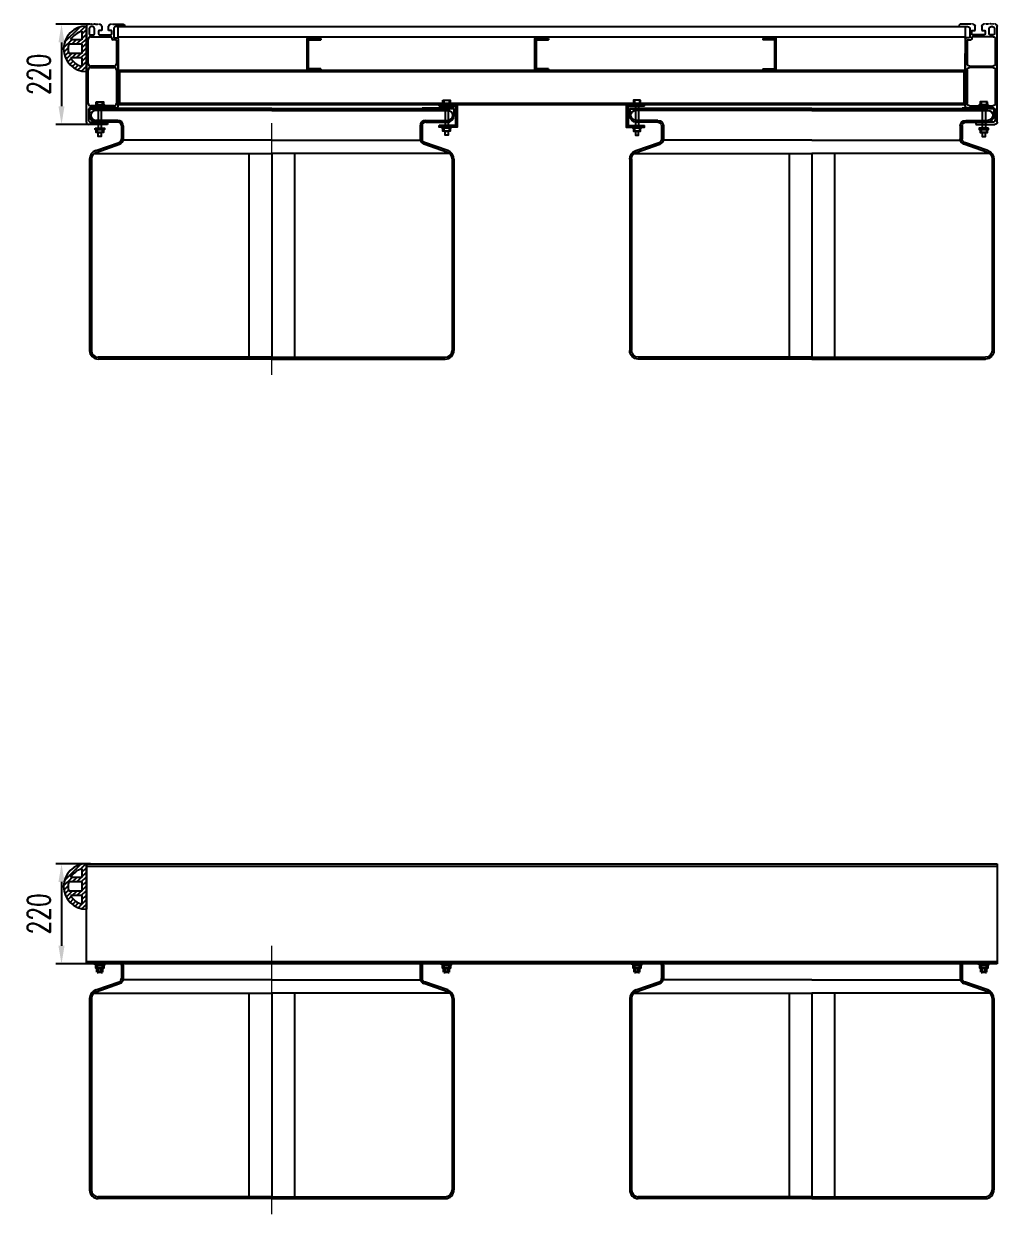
# Model space of a CAD drawing. Header units: millimetres. Extents: x -1822632 to -1305911, y 1206448 to 1536160.
# Drawn here: x -1661908 to -1659770, y 1219531 to 1222145 of the extents above; entities that cross this region are included whole.
import ezdxf

# ---------------------------------------------------------------- set-up
doc = ezdxf.new("R2010")
doc.units = ezdxf.units.MM
doc.header["$LTSCALE"] = 1000
doc.layers.get('0').update_dxf_attribs({"linetype": 'CONTINUOUS'})
doc.layers.get('DEFPOINTS').update_dxf_attribs({"linetype": 'CONTINUOUS'})
for name, color, linetype in [('DOTE', 1, 'CONTINUOUS'), ('L-struct-elev-18', 4, 'CONTINUOUS'), ('PUB_DIM', 3, 'CONTINUOUS'), ('主梁', 3, 'CONTINUOUS'), ('浮筒', 252, 'CONTINUOUS'), ('螺栓', 146, 'CONTINUOUS'), ('铝合金', 7, 'CONTINUOUS'), ('铝架', 4, 'CONTINUOUS'), ('防撞橡胶条', 4, 'CONTINUOUS')]:
    doc.layers.add(name, color=color, linetype=linetype)
doc.styles.add('_TCH_DIM', font='SIMPLEX.shx', dxfattribs={"width": 0.7, "bigfont": 'GBCBIG.shx'})
doc.dimstyles.new('TCH_1_800', dxfattribs={"dimscale": 0.5, "dimtxt": 100, "dimasz": 80, "dimexe": 25, "dimexo": 30, "dimgap": 50, "dimtad": 1, "dimdec": 0, "dimzin": 0, "dimdsep": 46, "dimtxsty": '_TCH_DIM', "dimcen": 0.09, "dimclrt": 7, "dimazin": 2, "dimtfac": 1, "dimtdec": 0, "dimtix": 1, "dimtmove": 2, "dimatfit": 3, "dimfxl": 1, "dimtolj": 1, "dimtzin": 0, "dimarcsym": 0})
pattern_1 = [(45, (-4451046.5742, 379059.0883), (-1.767766953, 1.767766953), []), (45, (-4451045.3957, 379059.0883), (-1.767766953, 1.767766953), [])]
pattern_2 = [(45, (-4451013.774, 378960.399), (-3.535533906, 3.535533906), []), (45, (-4451011.417, 378960.399), (-3.535533906, 3.535533906), [])]

# ---------------------------------------------------------------- blocks, each defined once
blk = doc.blocks.new('浮箱800×550')
at = {"layer": '浮筒'}
for p, q in [((0, 0), (-400, 0)), ((-400, 0), (-400, -15)), ((0, 0), (400, 0)), ((0, -4), (-386.4, -4)), ((-338, -26), (-386.4, -26)), ((0, -4), (386.4, -4)), ((338, -26), (386.4, -26)), ((400, 0), (400, -15)), ((-338, -30), (-385, -30)), ((-330, -38), (-330, -66.8)), ((-326, -38), (-326, -66.8)), ((326, -38), (326, -66.8)), ((330, -38), (330, -66.8)), ((338, -30), (385, -30)), ((-386.6, -92.2), (-335.4, -74.4)), ((-385.9, -96.2), (-334.1, -78.1)), ((0, -69.7), (-326.3, -69.7)), ((0, -69.7), (326.3, -69.7)), ((385.9, -96.2), (334.1, -78.1)), ((386.6, -92.2), (335.4, -74.4)), ((-390.7, -98.9), (0, -98.9)), ((-50, -98.9), (-50, -548.2)), ((0, -98.9), (0, -548.2)), ((0, -98.9), (0, -548.2)), ((390.7, -98.9), (0, -98.9)), ((50, -98.9), (50, -548.2)), ((-400, -111.1), (-400, -531)), ((-396, -110.3), (-396, -531)), ((396, -110.3), (396, -531)), ((400, -111.1), (400, -531)), ((0, -546), (-381, -546)), ((0, -546), (381, -546)), ((0, -550), (-381, -550)), ((0, -550), (381, -550))]:
    blk.add_line(p, q, dxfattribs=at)
at = {"layer": '浮筒', "lineweight": 35}
for points in [[(-399.9, 0), (-330.3, 0)], [(-399.9, 0), (-330.3, 0)], [(399.9, 0), (330.3, 0)], [(399.9, 0), (330.3, 0)]]:
    blk.add_lwpolyline(points, dxfattribs=at)
at = {"layer": '浮筒'}
for centre, radius, start, end in [((-385, -15), 15, 180, 270), ((-386.4, -15), 11, 90, 270), ((-338, -38), 12, 0, 90), ((338, -38), 12, 90, 180), ((385, -15), 15, 270, 0), ((386.4, -15), 11, 270, 90), ((-338, -38), 8, 0, 90), ((338, -38), 8, 90, 180), ((-338, -66.8), 8, 289.1798, 0), ((-338, -66.8), 12, 289.1798, 0), ((338, -66.8), 12, 180, 250.8202), ((338, -66.8), 8, 180, 250.8202), ((-380, -111.1), 20, 109.1798, 180), ((-381, -110.3), 15, 109.1798, 180), ((381, -110.3), 15, 0, 70.8202), ((380, -111.1), 20, 0, 70.8202), ((-381, -531), 19, 180, 270), ((-381, -531), 15, 180, 270), ((381, -531), 19, 270, 0), ((381, -531), 15, 270, 0)]:
    blk.add_arc(centre, radius, start, end, dxfattribs=at)
blk = doc.blocks.new('螺栓')
at = {"layer": '螺栓'}
for p, q in [((-5.6, 9), (-5.6, 2.2)), ((-3.4, 0), (-3.4, -49.4)), ((3.4, 0), (3.4, -49.4)), ((5.6, 9), (5.6, 2.2)), ((-5.6, -51.7), (-5.6, -58.4)), ((5.6, -51.7), (5.6, -58.4))]:
    blk.add_line(p, q, dxfattribs=at)
for points in [[(-10.1, 2.2), (10.1, 2.2), (10.1, 0), (-10.1, 0)], [(-7.9, 9), (7.9, 9), (7.9, 2.2), (-7.9, 2.2)], [(-10.1, -49.4), (10.1, -49.4), (10.1, -51.7), (-10.1, -51.7)], [(-7.9, -51.7), (7.9, -51.7), (7.9, -58.4), (-7.9, -58.4)], [(-3.4, -58.4), (3.4, -58.4), (3.4, -67.4), (-3.4, -67.4)]]:
    blk.add_lwpolyline(points, close=True, dxfattribs=at)
blk = doc.blocks.new('*D344')
at = {"layer": 'DEFPOINTS', "color": 0, "transparency": 16777216}
for p in [(-1661745.9, 1222143.6), (-1661824.7, 1221923.6), (-1661744.3, 1221923.6)]:
    blk.add_point(p, dxfattribs=at)
at = {"layer": 'PUB_DIM', "color": 0, "lineweight": -2, "transparency": 16777216}
for p, q in [((-1661760.9, 1222143.6), (-1661837.2, 1222143.6)), ((-1661824.7, 1222103.6), (-1661824.7, 1221963.6)), ((-1661759.3, 1221923.6), (-1661837.2, 1221923.6))]:
    blk.add_line(p, q, dxfattribs=at)
at = {"layer": 'PUB_DIM', "color": 0, "transparency": 16777216}
for points in [[(-1661831.4, 1222103.6), (-1661818.1, 1222103.6), (-1661824.7, 1222143.6)], [(-1661831.4, 1221963.6), (-1661818.1, 1221963.6), (-1661824.7, 1221923.6)]]:
    blk.add_solid(points, dxfattribs=at)
at = {"layer": 'PUB_DIM', "color": 7, "transparency": 16777216, "insert": (-1661874.7, 1222033.6), "char_height": 50, "attachment_point": 5, "rotation": 90, "style": '_TCH_DIM'}
blk.add_mtext('\\A1;220', dxfattribs=at)
blk = doc.blocks.new('主型材2')
at = {"layer": '铝合金', "lineweight": 25}
for p, q in [((-66, 105.2), (-65.4, 105.2)), ((-65.4, 105.2), (-64.8, 106.2)), ((-64.8, 106.2), (-64.6, 106.2)), ((-64.6, 106.2), (-63.9, 105.2)), ((-63.9, 105.2), (-63.3, 106.2)), ((-63.3, 106.2), (-63.1, 106.2)), ((-63.1, 106.2), (-62.5, 105.2)), ((-62.5, 105.2), (-61.9, 105.2)), ((-61.9, 105.2), (-61.2, 106.2)), ((-61.2, 106.2), (-61.1, 106.2)), ((-61.1, 106.2), (-60.4, 105.2)), ((-60.4, 105.2), (-59.7, 106.2)), ((-59.7, 106.2), (-59.6, 106.2)), ((-59.6, 106.2), (-58.9, 105.2)), ((-57.9, 105.2), (-58.9, 105.2)), ((-57.9, 105.2), (-57.2, 106.2)), ((-57.2, 106.2), (-57.1, 106.2)), ((-57.1, 106.2), (-56.4, 105.2)), ((-56.4, 105.2), (-55.7, 106.2)), ((-55.7, 106.2), (-55.6, 106.2)), ((-55.6, 106.2), (-54.9, 105.2)), ((-54.8, 105.2), (-54, 106.2)), ((-54, 106.2), (-54, 106.2)), ((-54, 106.2), (-53.3, 105.2)), ((-53.3, 105.2), (-52.6, 106.2)), ((-52.6, 106.2), (-52.5, 106.2)), ((-52.5, 106.2), (-51.8, 105.2)), ((-51.8, 105.2), (-51.1, 106.2)), ((-51.1, 106.2), (-51, 106.2)), ((-51, 106.2), (-50.3, 105.2)), ((-50.3, 105.2), (-45.8, 105.2)), ((-45.8, 105.2), (-45.1, 106.2)), ((-45.1, 106.2), (-45, 106.2)), ((-45, 106.2), (-44.3, 105.2)), ((-44.3, 105.2), (-43.6, 106.2)), ((-43.6, 106.2), (-43.5, 106.2)), ((-43.5, 106.2), (-42.8, 105.2)), ((-42.8, 105.2), (-42.1, 106.2)), ((-42.1, 106.2), (-42, 106.2)), ((-42, 106.2), (-41.3, 105.2)), ((-41.3, 105.2), (-40.1, 105.2)), ((-17.5, 105.2), (-16.4, 105.2)), ((-16.4, 105.2), (-15.7, 106.2)), ((-15.7, 106.2), (-15.6, 106.2)), ((-15.6, 106.2), (-14.9, 105.2)), ((-14.9, 105.2), (-14.2, 106.2)), ((-14.2, 106.2), (-14.1, 106.2)), ((-14.1, 106.2), (-13.4, 105.2)), ((-13.4, 105.2), (-12.7, 106.2)), ((-12.7, 106.2), (-12.6, 106.2)), ((-12.6, 106.2), (-11.9, 105.2)), ((-11.9, 105.2), (11.1, 105.2)), ((11.1, 105.2), (14.1, 102.3)), ((-70, -109.8), (-70, 101.2)), ((-63.9, 96.3), (-63.9, 83.9)), ((-61.9, 81.9), (-54.4, 81.9)), ((-56.4, 100.3), (-59.9, 100.3)), ((-52.4, 83.9), (-52.4, 96.3)), ((-43.6, 89.8), (-43.6, 83.9)), ((-36.1, 91.8), (-41.6, 91.8)), ((-41.6, 81.9), (-16, 81.9)), ((-41.6, 81.9), (-16, 81.9)), ((-36.1, 101.2), (-36.1, 91.8)), ((-21.5, 91.8), (-21.5, 101.2)), ((-16, 91.8), (-21.5, 91.8)), ((-14, 83.9), (-14, 89.8)), ((-10, 95.3), (-10, 77.3)), ((14.1, 100.3), (-5, 100.3)), ((14.1, 102.3), (14.1, 100.3)), ((-65.9, 18.5), (-65.9, 72.7)), ((-61, 77.7), (-16, 77.7)), ((-14, 75.7), (-14, 73.3)), ((-6, 71.3), (-12, 71.3)), ((-8, 75.3), (-2, 75.3)), ((-4, 69.3), (-4, 18.5)), ((0, 73.3), (0, -73.3)), ((0, -73.7), (0, 41.2)), ((-65.9, -68.7), (-65.9, 5.3)), ((-9, 13.5), (-60.9, 13.5)), ((-60.9, 10.3), (-9, 10.3)), ((-4, 5.3), (-4, -68.7)), ((-9, -73.7), (-60.9, -73.7)), ((-5, -78.3), (-60.4, -78.3)), ((-65.4, -83.3), (-65.4, -104.8)), ((-23.4, -114.8), (-65, -114.8)), ((-60.4, -109.8), (-25.4, -109.8)), ((-23.4, -111.8), (-23.4, -114.8))]:
    blk.add_line(p, q, dxfattribs=at)
for centre, radius, start, end in [((-66, 101.2), 4, 90, 180), ((-40.1, 101.2), 4, 0, 90), ((-17.5, 101.2), 4, 90, 180), ((-59.9, 96.3), 4, 90, 180), ((-61.9, 83.9), 2, 180, 270), ((-56.4, 96.3), 4, 0, 90), ((-54.4, 83.9), 2, 270, 0), ((-41.6, 89.8), 2, 90, 180), ((-41.6, 83.9), 2, 180, 270), ((-16, 89.8), 2, 0, 90), ((-16, 83.9), 2, 270, 0), ((-5, 95.3), 5, 90, 180), ((-60.9, 72.7), 5, 90, 180), ((-16, 75.7), 2, 0, 90), ((-12, 73.3), 2, 180, 270), ((-8, 77.3), 2, 180, 270), ((-6, 69.3), 2, 0, 90), ((-2, 73.3), 2, 0, 90), ((-60.9, 18.5), 5, 180, 270), ((-60.9, 5.3), 5, 90, 180), ((-9, 18.5), 5, 270, 0), ((-9, 5.3), 5, 0, 90), ((-60.9, -68.7), 5, 180, 270), ((-60.4, -83.3), 5, 90, 180), ((-9, -68.7), 5, 270, 0), ((-5, -73.3), 5, 270, 0), ((-65, -109.8), 5, 180, 270), ((-60.4, -104.8), 5, 180, 270), ((-25.4, -111.8), 2, 0, 90)]:
    blk.add_arc(centre, radius, start, end, dxfattribs=at)
blk = doc.blocks.new('*D345')
at = {"layer": 'DEFPOINTS', "color": 0, "transparency": 16777216}
for p in [(-1661745.9, 1220300.6), (-1661824.7, 1220080.6), (-1661744.3, 1220080.6)]:
    blk.add_point(p, dxfattribs=at)
at = {"layer": 'PUB_DIM', "color": 0, "lineweight": -2, "transparency": 16777216}
for p, q in [((-1661760.9, 1220300.6), (-1661837.2, 1220300.6)), ((-1661824.7, 1220260.6), (-1661824.7, 1220120.6)), ((-1661759.3, 1220080.6), (-1661837.2, 1220080.6))]:
    blk.add_line(p, q, dxfattribs=at)
at = {"layer": 'PUB_DIM', "color": 0, "transparency": 16777216}
for points in [[(-1661831.4, 1220260.6), (-1661818.1, 1220260.6), (-1661824.7, 1220300.6)], [(-1661831.4, 1220120.6), (-1661818.1, 1220120.6), (-1661824.7, 1220080.6)]]:
    blk.add_solid(points, dxfattribs=at)
at = {"layer": 'PUB_DIM', "color": 7, "transparency": 16777216, "insert": (-1661874.7, 1220190.6), "char_height": 50, "attachment_point": 5, "rotation": 90, "style": '_TCH_DIM'}
blk.add_mtext('\\A1;220', dxfattribs=at)
blk = doc.blocks.new('D型防撞条')
at = {"layer": '防撞橡胶条'}
h = blk.add_hatch(dxfattribs=at)
h.set_pattern_fill('橡胶', color=256, scale=2)
h.set_pattern_definition([(45, (-2124153.6965, -537261.837), (-5.000000133, 5.000000133), []), (135, (-2124142.565, -537261.837), (-5.000000133, -5.000000133), [1.6, -5.471068])])
h.paths.add_polyline_path([(0, 50, 1), (0, -50)])
h.paths.add_polyline_path([(-10, 20), (-34.6, 20, -0.201283), (-10, 38.7)], flags=16)
h.paths.add_polyline_path([(-10, 10), (-10, -10), (-38.7, -10, -0.127017), (-38.7, 10)], flags=16)
h.paths.add_polyline_path([(-10, -20), (-10, -38.7, -0.201283), (-34.6, -20)], flags=16)
for p, q in [((-10, 38.7), (-10, 20)), ((0, 50), (0, -50)), ((-10, 10), (-38.7, 10)), ((-10, 20), (-34.6, 20)), ((-10, 10), (-10, -10)), ((-10, -10), (-38.7, -10)), ((-10, -20), (-34.6, -20)), ((-10, -20), (-10, -38.7))]:
    blk.add_line(p, q, dxfattribs=at)
for radius, start, end in [(50, 90, 270), (40, 104.4775, 150), (40, 165.5225, 194.4775), (40, 210, 255.5225)]:
    blk.add_arc((0, 0), radius, start, end, dxfattribs=at)

msp = doc.modelspace()

# ---------------------------------------------------------------- hatches: boundary and pattern name
at = {"layer": '铝架'}
h = msp.add_hatch(dxfattribs=at)
h.set_pattern_fill('金属', color=256, scale=2)
h.set_pattern_definition(pattern_2)
h.paths.add_polyline_path([(-1661282.07, 1222109.592), (-1661255.07, 1222109.592), (-1661255.07, 1222112.592), (-1661285.07, 1222112.592), (-1661285.07, 1222042.592), (-1661255.07, 1222042.592), (-1661255.07, 1222045.592), (-1661282.07, 1222045.592)])
h = msp.add_hatch(dxfattribs=at)
h.set_pattern_fill('金属', color=256, scale=2)
h.set_pattern_definition([(45, (-4450513.774, 378960.399), (-3.535533906, 3.535533906), []), (45, (-4450511.417, 378960.399), (-3.535533906, 3.535533906), [])])
h.paths.add_polyline_path([(-1660782.07, 1222109.592), (-1660755.07, 1222109.592), (-1660755.07, 1222112.592), (-1660785.07, 1222112.592), (-1660785.07, 1222042.592), (-1660755.07, 1222042.592), (-1660755.07, 1222045.592), (-1660782.07, 1222045.592)])
h = msp.add_hatch(dxfattribs=at)
h.set_pattern_fill('金属', color=256, scale=2)
h.set_pattern_definition(pattern_2)
h.paths.add_polyline_path([(-1660258.07, 1222109.592), (-1660285.07, 1222109.592), (-1660285.07, 1222112.592), (-1660255.07, 1222112.592), (-1660255.07, 1222042.592), (-1660285.07, 1222042.592), (-1660285.07, 1222045.592), (-1660258.07, 1222045.592)])
h = msp.add_hatch(dxfattribs=at)
h.set_pattern_fill('金属', color=256)
h.set_pattern_definition(pattern_1)
h.paths.add_polyline_path([(-1660995.634, 1221967.592), (-1660995.634, 1221963.592), (-1660959.634, 1221963.592), (-1660959.634, 1221921.592), (-1660995.634, 1221921.592), (-1660995.634, 1221917.592), (-1660955.634, 1221917.592), (-1660955.634, 1221967.592)])
h = msp.add_hatch(dxfattribs=at)
h.set_pattern_fill('金属', color=256)
h.set_pattern_definition(pattern_1)
h.paths.add_polyline_path([(-1660584.505, 1221967.592), (-1660584.505, 1221917.592), (-1660544.505, 1221917.592), (-1660544.505, 1221921.592), (-1660580.505, 1221921.592), (-1660580.505, 1221963.592), (-1660544.505, 1221963.592), (-1660544.505, 1221967.592)])

# ---------------------------------------------------------------- linework, layer by layer
for p, q in [((-1661770.07, 1220300.634), (-1659770.07, 1220300.634)), ((-1661770.07, 1220080.634), (-1661770.07, 1220300.634)), ((-1661770.07, 1220295.634), (-1659770.07, 1220295.634)), ((-1659770.07, 1220300.634), (-1659770.07, 1220080.634)), ((-1659770.07, 1220085.634), (-1661770.07, 1220085.634)), ((-1659770.07, 1220080.634), (-1661770.07, 1220080.634))]:
    msp.add_line(p, q)
at = {"layer": 'DOTE', "lineweight": 9}
for points in [[(-1661363.038, 1221374.202), (-1661363.038, 1221926.796)], [(-1661363.038, 1219531.257), (-1661363.038, 1220120.043)]]:
    msp.add_lwpolyline(points, dxfattribs=at)
at = {"layer": 'L-struct-elev-18'}
msp.add_lwpolyline([(-1661700.097, 1222138.609), (-1659840.097, 1222138.609), (-1659840.097, 1222115.609), (-1661700.097, 1222115.609)], close=True, dxfattribs=at)
at = {"layer": '浮筒'}
for p, q in [((-1661693.038, 1220077.604), (-1661693.038, 1220048.806)), ((-1661689.038, 1220077.604), (-1661689.038, 1220048.806)), ((-1661037.038, 1220077.604), (-1661037.038, 1220048.806)), ((-1661033.038, 1220077.604), (-1661033.038, 1220048.806)), ((-1660507.101, 1220077.604), (-1660507.101, 1220048.806)), ((-1660503.101, 1220077.604), (-1660503.101, 1220048.806)), ((-1659851.101, 1220077.604), (-1659851.101, 1220048.806)), ((-1659847.101, 1220077.604), (-1659847.101, 1220048.806)), ((-1661749.609, 1220023.44), (-1661698.41, 1220041.25)), ((-1661748.966, 1220019.429), (-1661697.096, 1220037.472)), ((-1661363.038, 1220045.944), (-1661689.385, 1220045.944)), ((-1661363.038, 1220045.944), (-1661036.692, 1220045.944)), ((-1660977.11, 1220019.429), (-1661028.981, 1220037.472)), ((-1660976.468, 1220023.44), (-1661027.667, 1220041.25)), ((-1660563.671, 1220023.44), (-1660512.473, 1220041.25)), ((-1660563.029, 1220019.429), (-1660511.158, 1220037.472)), ((-1660177.101, 1220045.944), (-1660503.447, 1220045.944)), ((-1660177.101, 1220045.944), (-1659850.755, 1220045.944)), ((-1659791.173, 1220019.429), (-1659843.043, 1220037.472)), ((-1659790.53, 1220023.44), (-1659841.729, 1220041.25)), ((-1661763.038, 1220004.551), (-1661763.038, 1219584.604)), ((-1661759.038, 1220005.262), (-1661759.038, 1219584.604)), ((-1661753.689, 1220016.745), (-1661363.038, 1220016.745)), ((-1661413.038, 1220016.745), (-1661413.038, 1219567.408)), ((-1661363.038, 1220016.745), (-1661363.038, 1219567.408)), ((-1661363.038, 1220016.745), (-1661363.038, 1219567.408)), ((-1660972.388, 1220016.745), (-1661363.038, 1220016.745)), ((-1661313.038, 1220016.745), (-1661313.038, 1219567.408)), ((-1660967.038, 1220005.262), (-1660967.038, 1219584.604)), ((-1660963.038, 1220004.551), (-1660963.038, 1219584.604)), ((-1660577.101, 1220004.551), (-1660577.101, 1219584.604)), ((-1660573.101, 1220005.262), (-1660573.101, 1219584.604)), ((-1660567.751, 1220016.745), (-1660177.101, 1220016.745)), ((-1660227.101, 1220016.745), (-1660227.101, 1219567.408)), ((-1660177.101, 1220016.745), (-1660177.101, 1219567.408)), ((-1659786.45, 1220016.745), (-1660177.101, 1220016.745)), ((-1660177.101, 1220016.745), (-1660177.101, 1219567.408)), ((-1660127.101, 1220016.745), (-1660127.101, 1219567.408)), ((-1659781.101, 1220005.262), (-1659781.101, 1219584.604)), ((-1659777.101, 1220004.551), (-1659777.101, 1219584.604)), ((-1661363.038, 1219569.604), (-1661744.038, 1219569.604)), ((-1661363.038, 1219565.604), (-1661744.038, 1219565.604)), ((-1661363.038, 1219569.604), (-1660982.038, 1219569.604)), ((-1661363.038, 1219565.604), (-1660982.038, 1219565.604)), ((-1660177.101, 1219569.604), (-1660558.101, 1219569.604)), ((-1660177.101, 1219565.604), (-1660558.101, 1219565.604)), ((-1660177.101, 1219569.604), (-1659796.101, 1219569.604)), ((-1660177.101, 1219565.604), (-1659796.101, 1219565.604))]:
    msp.add_line(p, q, dxfattribs=at)
for centre, radius, start, end in [((-1661701.038, 1220077.604), 8, 0, 22.255146), ((-1661701.038, 1220077.604), 12, 0, 14.624778), ((-1661025.038, 1220077.604), 12, 165.375222, 180), ((-1661025.038, 1220077.604), 8, 157.744854, 180), ((-1660515.101, 1220077.604), 8, 0, 22.255146), ((-1660515.101, 1220077.604), 12, 0, 14.624778), ((-1659839.101, 1220077.604), 12, 165.375222, 180), ((-1659839.101, 1220077.604), 8, 157.744854, 180), ((-1661701.038, 1220048.806), 8, 289.179794, 0), ((-1661701.038, 1220048.806), 12, 289.179794, 0), ((-1661025.038, 1220048.806), 12, 180, 250.820206), ((-1661025.038, 1220048.806), 8, 180, 250.820206), ((-1660515.101, 1220048.806), 8, 289.179794, 0), ((-1660515.101, 1220048.806), 12, 289.179794, 0), ((-1659839.101, 1220048.806), 12, 180, 250.820206), ((-1659839.101, 1220048.806), 8, 180, 250.820206), ((-1661743.038, 1220004.551), 20, 109.179794, 180), ((-1661744.038, 1220005.262), 15, 109.179794, 180), ((-1660982.038, 1220005.262), 15, 0, 70.820206), ((-1660983.038, 1220004.551), 20, 0, 70.820206), ((-1660557.101, 1220004.551), 20, 109.179794, 180), ((-1660558.101, 1220005.262), 15, 109.179794, 180), ((-1659796.101, 1220005.262), 15, 0, 70.820206), ((-1659797.101, 1220004.551), 20, 0, 70.820206), ((-1661744.038, 1219584.604), 19, 180, 270), ((-1661744.038, 1219584.604), 15, 180, 270), ((-1660982.038, 1219584.604), 19, 270, 0), ((-1660982.038, 1219584.604), 15, 270, 0), ((-1660558.101, 1219584.604), 19, 180, 270), ((-1660558.101, 1219584.604), 15, 180, 270), ((-1659796.101, 1219584.604), 19, 270, 0), ((-1659796.101, 1219584.604), 15, 270, 0)]:
    msp.add_arc(centre, radius, start, end, dxfattribs=at)
at = {"layer": '螺栓', "lineweight": 35}
for points in [[(-1661750.794, 1220078.385), (-1661750.794, 1220080.634)], [(-1661750.794, 1220078.385), (-1661750.794, 1220080.634)], [(-1661750.794, 1220078.385), (-1661730.59, 1220078.385), (-1661730.59, 1220080.634), (-1661750.794, 1220080.634)], [(-1661744.065, 1220078.385), (-1661744.065, 1220080.634)], [(-1661744.065, 1220078.385), (-1661744.065, 1220080.634)], [(-1661737.319, 1220078.385), (-1661737.319, 1220080.634)], [(-1661737.319, 1220078.385), (-1661737.319, 1220080.634)], [(-1660989.331, 1220078.385), (-1660989.331, 1220080.634)], [(-1660989.331, 1220078.385), (-1660989.331, 1220080.634)], [(-1660989.331, 1220078.385), (-1660969.128, 1220078.385), (-1660969.128, 1220080.634), (-1660989.331, 1220080.634)], [(-1660982.603, 1220078.385), (-1660982.603, 1220080.634)], [(-1660982.603, 1220078.385), (-1660982.603, 1220080.634)], [(-1660975.856, 1220078.385), (-1660975.856, 1220080.634)], [(-1660975.856, 1220078.385), (-1660975.856, 1220080.634)], [(-1660571.012, 1220078.385), (-1660571.012, 1220080.634)], [(-1660571.012, 1220078.385), (-1660571.012, 1220080.634)], [(-1660571.012, 1220078.385), (-1660550.808, 1220078.385), (-1660550.808, 1220080.634), (-1660571.012, 1220080.634)], [(-1660564.283, 1220078.385), (-1660564.283, 1220080.634)], [(-1660564.283, 1220078.385), (-1660564.283, 1220080.634)], [(-1660557.537, 1220078.385), (-1660557.537, 1220080.634)], [(-1660557.537, 1220078.385), (-1660557.537, 1220080.634)], [(-1659809.549, 1220078.385), (-1659809.549, 1220080.634)], [(-1659809.549, 1220078.385), (-1659809.549, 1220080.634)], [(-1659809.549, 1220078.385), (-1659789.345, 1220078.385), (-1659789.345, 1220080.634), (-1659809.549, 1220080.634)], [(-1659802.82, 1220078.385), (-1659802.82, 1220080.634)], [(-1659802.82, 1220078.385), (-1659802.82, 1220080.634)], [(-1659796.074, 1220078.385), (-1659796.074, 1220080.634)], [(-1659796.074, 1220078.385), (-1659796.074, 1220080.634)], [(-1661732.821, 1220078.385), (-1661732.821, 1220071.639), (-1661748.563, 1220071.639), (-1661748.563, 1220078.385)], [(-1661732.821, 1220078.385), (-1661732.821, 1220071.639), (-1661748.563, 1220071.639), (-1661748.563, 1220078.385)], [(-1661746.314, 1220071.639), (-1661746.314, 1220078.385)], [(-1661746.314, 1220071.639), (-1661746.314, 1220078.385)], [(-1661746.314, 1220062.661), (-1661746.314, 1220071.639)], [(-1661746.314, 1220062.661), (-1661746.314, 1220071.639)], [(-1661746.314, 1220062.661), (-1661744.065, 1220062.661)], [(-1661746.314, 1220062.661), (-1661744.065, 1220062.661)], [(-1661744.065, 1220062.661), (-1661744.065, 1220071.639)], [(-1661744.065, 1220062.661), (-1661744.065, 1220071.639)], [(-1661737.319, 1220062.661), (-1661744.065, 1220062.661)], [(-1661737.319, 1220062.661), (-1661744.065, 1220062.661)], [(-1661737.319, 1220062.661), (-1661737.319, 1220071.639)], [(-1661737.319, 1220062.661), (-1661737.319, 1220071.639)], [(-1661737.319, 1220062.661), (-1661735.07, 1220062.661)], [(-1661737.319, 1220062.661), (-1661735.07, 1220062.661)], [(-1661735.07, 1220078.385), (-1661735.07, 1220071.639)], [(-1661735.07, 1220078.385), (-1661735.07, 1220071.639)], [(-1661735.07, 1220062.661), (-1661735.07, 1220071.639)], [(-1661735.07, 1220062.661), (-1661735.07, 1220071.639)], [(-1660971.358, 1220078.385), (-1660971.358, 1220071.639), (-1660987.1, 1220071.639), (-1660987.1, 1220078.385)], [(-1660971.358, 1220078.385), (-1660971.358, 1220071.639), (-1660987.1, 1220071.639), (-1660987.1, 1220078.385)], [(-1660984.851, 1220071.639), (-1660984.851, 1220078.385)], [(-1660984.851, 1220071.639), (-1660984.851, 1220078.385)], [(-1660984.851, 1220062.661), (-1660984.851, 1220071.639)], [(-1660984.851, 1220062.661), (-1660984.851, 1220071.639)], [(-1660984.851, 1220062.661), (-1660982.603, 1220062.661)], [(-1660984.851, 1220062.661), (-1660982.603, 1220062.661)], [(-1660982.603, 1220062.661), (-1660982.603, 1220071.639)], [(-1660982.603, 1220062.661), (-1660982.603, 1220071.639)], [(-1660975.856, 1220062.661), (-1660982.603, 1220062.661)], [(-1660975.856, 1220062.661), (-1660982.603, 1220062.661)], [(-1660975.856, 1220062.661), (-1660975.856, 1220071.639)], [(-1660975.856, 1220062.661), (-1660975.856, 1220071.639)], [(-1660975.856, 1220062.661), (-1660973.607, 1220062.661)], [(-1660975.856, 1220062.661), (-1660973.607, 1220062.661)], [(-1660973.607, 1220078.385), (-1660973.607, 1220071.639)], [(-1660973.607, 1220078.385), (-1660973.607, 1220071.639)], [(-1660973.607, 1220062.661), (-1660973.607, 1220071.639)], [(-1660973.607, 1220062.661), (-1660973.607, 1220071.639)], [(-1660553.039, 1220078.385), (-1660553.039, 1220071.639), (-1660568.781, 1220071.639), (-1660568.781, 1220078.385)], [(-1660553.039, 1220078.385), (-1660553.039, 1220071.639), (-1660568.781, 1220071.639), (-1660568.781, 1220078.385)], [(-1660566.532, 1220071.639), (-1660566.532, 1220078.385)], [(-1660566.532, 1220071.639), (-1660566.532, 1220078.385)], [(-1660566.532, 1220062.661), (-1660566.532, 1220071.639)], [(-1660566.532, 1220062.661), (-1660566.532, 1220071.639)], [(-1660566.532, 1220062.661), (-1660564.283, 1220062.661)], [(-1660566.532, 1220062.661), (-1660564.283, 1220062.661)], [(-1660564.283, 1220062.661), (-1660564.283, 1220071.639)], [(-1660564.283, 1220062.661), (-1660564.283, 1220071.639)], [(-1660557.537, 1220062.661), (-1660564.283, 1220062.661)], [(-1660557.537, 1220062.661), (-1660564.283, 1220062.661)], [(-1660557.537, 1220062.661), (-1660557.537, 1220071.639)], [(-1660557.537, 1220062.661), (-1660557.537, 1220071.639)], [(-1660557.537, 1220062.661), (-1660555.288, 1220062.661)], [(-1660557.537, 1220062.661), (-1660555.288, 1220062.661)], [(-1660555.288, 1220078.385), (-1660555.288, 1220071.639)], [(-1660555.288, 1220078.385), (-1660555.288, 1220071.639)], [(-1660555.288, 1220062.661), (-1660555.288, 1220071.639)], [(-1660555.288, 1220062.661), (-1660555.288, 1220071.639)], [(-1659791.576, 1220078.385), (-1659791.576, 1220071.639), (-1659807.318, 1220071.639), (-1659807.318, 1220078.385)], [(-1659791.576, 1220078.385), (-1659791.576, 1220071.639), (-1659807.318, 1220071.639), (-1659807.318, 1220078.385)], [(-1659805.069, 1220071.639), (-1659805.069, 1220078.385)], [(-1659805.069, 1220071.639), (-1659805.069, 1220078.385)], [(-1659805.069, 1220062.661), (-1659805.069, 1220071.639)], [(-1659805.069, 1220062.661), (-1659805.069, 1220071.639)], [(-1659805.069, 1220062.661), (-1659802.82, 1220062.661)], [(-1659805.069, 1220062.661), (-1659802.82, 1220062.661)], [(-1659802.82, 1220062.661), (-1659802.82, 1220071.639)], [(-1659802.82, 1220062.661), (-1659802.82, 1220071.639)], [(-1659796.074, 1220062.661), (-1659802.82, 1220062.661)], [(-1659796.074, 1220062.661), (-1659802.82, 1220062.661)], [(-1659796.074, 1220062.661), (-1659796.074, 1220071.639)], [(-1659796.074, 1220062.661), (-1659796.074, 1220071.639)], [(-1659796.074, 1220062.661), (-1659793.825, 1220062.661)], [(-1659796.074, 1220062.661), (-1659793.825, 1220062.661)], [(-1659793.825, 1220078.385), (-1659793.825, 1220071.639)], [(-1659793.825, 1220078.385), (-1659793.825, 1220071.639)], [(-1659793.825, 1220062.661), (-1659793.825, 1220071.639)], [(-1659793.825, 1220062.661), (-1659793.825, 1220071.639)]]:
    msp.add_lwpolyline(points, dxfattribs=at)
at = {"layer": '铝架'}
for p, q in [((-1661255.07, 1222112.592), (-1661255.07, 1222109.592)), ((-1660755.07, 1222112.592), (-1660755.07, 1222109.592)), ((-1660285.07, 1222112.592), (-1660285.07, 1222109.592)), ((-1661700.097, 1222042.592), (-1661700.097, 1221967.592)), ((-1661700.097, 1222042.592), (-1659840.042, 1222042.592)), ((-1661697.097, 1222039.592), (-1661697.097, 1221970.592)), ((-1661697.097, 1222039.592), (-1659843.042, 1222039.592)), ((-1661255.07, 1222045.592), (-1661255.07, 1222042.592)), ((-1660755.07, 1222045.592), (-1660755.07, 1222042.592)), ((-1660285.07, 1222045.592), (-1660285.07, 1222042.592)), ((-1659843.042, 1222039.592), (-1659843.042, 1221970.592)), ((-1659840.042, 1222042.592), (-1659840.042, 1221967.592)), ((-1660995.634, 1221963.592), (-1660959.634, 1221963.592)), ((-1660959.634, 1221963.592), (-1660959.634, 1221921.592)), ((-1660544.505, 1221963.592), (-1660580.505, 1221963.592)), ((-1660580.505, 1221963.592), (-1660580.505, 1221921.592)), ((-1660959.634, 1221921.592), (-1660995.634, 1221921.592)), ((-1660580.505, 1221921.592), (-1660544.505, 1221921.592))]:
    msp.add_line(p, q, dxfattribs=at)
for points in [[(-1661255.07, 1222042.592), (-1661285.07, 1222042.592), (-1661285.07, 1222112.592), (-1661255.07, 1222112.592)], [(-1661255.07, 1222045.592), (-1661282.07, 1222045.592), (-1661282.07, 1222109.592), (-1661255.07, 1222109.592)], [(-1660755.07, 1222042.592), (-1660785.07, 1222042.592), (-1660785.07, 1222112.592), (-1660755.07, 1222112.592)], [(-1660755.07, 1222045.592), (-1660782.07, 1222045.592), (-1660782.07, 1222109.592), (-1660755.07, 1222109.592)], [(-1660285.07, 1222042.592), (-1660255.07, 1222042.592), (-1660255.07, 1222112.592), (-1660285.07, 1222112.592)], [(-1660285.07, 1222045.592), (-1660258.07, 1222045.592), (-1660258.07, 1222109.592), (-1660285.07, 1222109.592)], [(-1661700.097, 1221967.592), (-1660770.07, 1221967.592), (-1659840.042, 1221967.592)], [(-1661697.097, 1221970.592), (-1660770.07, 1221970.592), (-1659843.042, 1221970.592)], [(-1660995.634, 1221963.592), (-1660995.634, 1221967.592), (-1660955.634, 1221967.592), (-1660955.634, 1221917.592), (-1660995.634, 1221917.592), (-1660995.634, 1221921.592)], [(-1660544.505, 1221963.592), (-1660544.505, 1221967.592), (-1660584.505, 1221967.592), (-1660584.505, 1221917.592), (-1660544.505, 1221917.592), (-1660544.505, 1221921.592)]]:
    msp.add_lwpolyline(points, dxfattribs=at)

# ---------------------------------------------------------------- block references
at = {"layer": '主梁'}
msp.add_blockref('主型材2', (-1661700.097, 1222038.33), dxfattribs=at)
at = {"layer": '主梁', "xscale": -1}
msp.add_blockref('主型材2', (-1659840.042, 1222038.33), dxfattribs=at)
at = {"layer": '浮筒', "color": 2}
msp.add_blockref('浮箱800×550', (-1661363.038, 1221958.549), dxfattribs=at)
at = {"layer": '浮筒', "color": 2, "xscale": -1}
msp.add_blockref('浮箱800×550', (-1660177.101, 1221958.549), dxfattribs=at)
at = {"layer": '螺栓'}
for p in [(-1661740.692, 1221964.587), (-1660979.229, 1221967.592)]:
    msp.add_blockref('螺栓', p, dxfattribs=at)
at = {"layer": '螺栓', "xscale": -1}
for p in [(-1660560.91, 1221967.592), (-1659799.447, 1221964.587)]:
    msp.add_blockref('螺栓', p, dxfattribs=at)
at = {"layer": '铝架'}
for p in [(-1661770.07, 1222089.579), (-1661770.07, 1220250.634)]:
    msp.add_blockref('D型防撞条', p, dxfattribs=at)

# ---------------------------------------------------------------- dimensions: what is measured, and where the dimension line sits
at = {"layer": 'PUB_DIM'}
for base, p1, p2, picture, middle in [((-1661824.721, 1221923.579), (-1661745.884, 1222143.579), (-1661744.295, 1221923.579), '*D344', (-1661874.721, 1222033.579)), ((-1661824.721, 1220080.634), (-1661745.884, 1220300.634), (-1661744.295, 1220080.634), '*D345', (-1661874.721, 1220190.634))]:
    dim = msp.add_linear_dim(base=base, p1=p1, p2=p2, angle=90, dimstyle='TCH_1_800', dxfattribs=at)
    dim.commit()
    dim.dimension.update_dxf_attribs({"geometry": picture, "text_midpoint": middle})

doc.saveas('drawing.dxf')
